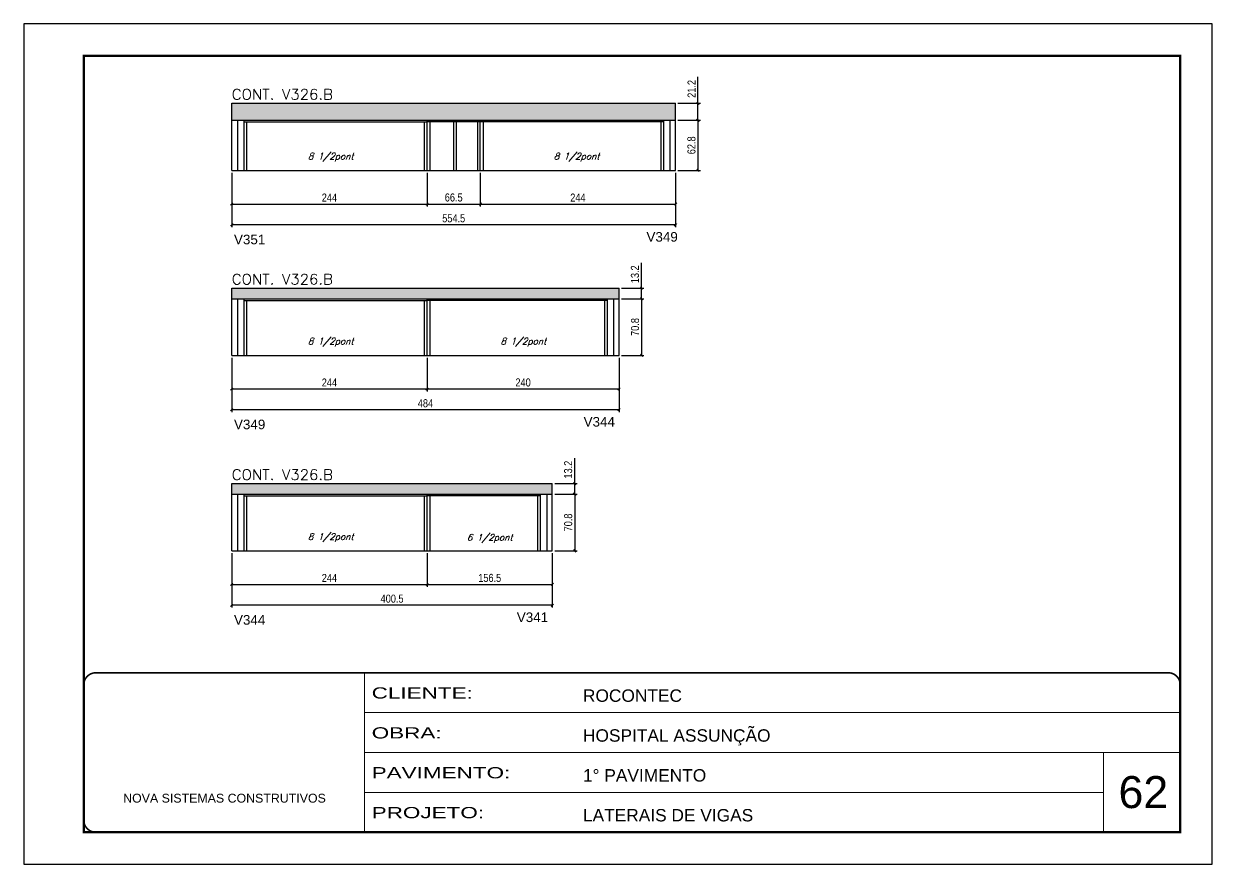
# Model space of a CAD drawing. Extents: x 137137 to 143418, y 10464 to 34486.
# Drawn here: x 138722 to 140207, y 16207 to 17257 of the extents above; entities that cross this region are included whole.
import ezdxf

# ---------------------------------------------------------------- set-up
doc = ezdxf.new("R2010")
doc.units = 0
doc.linetypes.add('CONTINUO', pattern=[0])
doc.linetypes.add('DASHED', pattern=[0.75, 0.5, -0.25])
for name, color, linetype in [('5', 5, 'Continuous'), ('COTA', 241, 'Continuous'), ('Painéis', 200, 'Continuous'), ('SARR_2.2x7', 40, 'Continuous'), ('SARR_3.5x7', 81, 'Continuous'), ('texto', 7, 'Continuous')]:
    doc.layers.add(name, color=color, linetype=linetype)
for name, color, linetype, lineweight in [('CARIMBO', 255, 'Continuous', 9), ('Folhas', 255, 'Continuous', 9), ('SARRAFO DE PRESSAO', 251, 'DASHED', 9), ('Texto Seção', 7, 'Continuous', 15)]:
    doc.layers.add(name, color=color, linetype=linetype, lineweight=lineweight)
doc.layers.add('Laje_Perimetro', color=7, linetype='Continuous', plot=False)
doc.styles.add('ARIAL', font='arial.ttf')
doc.styles.add('COTA TECNICA', font='techl___.ttf', dxfattribs={"height": 10})
doc.styles.add('REGUA-120', font='ROMANS.shx', dxfattribs={"height": 15})
doc.styles.add('Romans', font='romans.shx')
doc.styles.get("Standard").update_dxf_attribs({"font": 'arial.ttf'})
doc.styles.add('Tecnologia', font='')
doc.styles.get('Tecnologia').set_extended_font_data('Forgotten Futurist')
doc.dimstyles.new('PAINEL', dxfattribs={"dimtxt": 10, "dimasz": 3, "dimexe": 3, "dimexo": 3, "dimgap": 3, "dimtad": 1, "dimdec": 1, "dimzin": 12, "dimdsep": 46, "dimtxsty": 'COTA TECNICA', "dimblk1": 'OBLIQUE', "dimblk2": 'OBLIQUE', "dimsah": 1, "dimcen": 0.9, "dimclrd": 4, "dimclre": 4, "dimclrt": 240, "dimadec": 1, "dimazin": 3, "dimtfac": 1, "dimtdec": 1, "dimtmove": 0, "dimatfit": 3, "dimfxl": 1, "dimtolj": 1, "dimtzin": 12, "dimarcsym": 0})

# ---------------------------------------------------------------- blocks, each defined once
blk = doc.blocks.new('9999999999')
at = {"color": 30, "linetype": 'CONTINUO'}
for p, q in [((98564.6, 34230.2), (98564.6, 34429.4)), ((98564.6, 34379.6), (99584, 34379.6)), ((98564.6, 34329.8), (99488, 34329.8)), ((99584, 34329.8), (99488, 34329.8)), ((99488, 34329.8), (99488, 34230.2)), ((98564.6, 34280), (99488, 34280))]:
    blk.add_line(p, q, dxfattribs=at)
at = {"color": 30, "linetype": 'CONTINUO', "const_width": 2}
blk.add_lwpolyline([(99584, 34230.2), (99584, 34414.4, 0.414214), (99569, 34429.4), (98229, 34429.4, 0.414214), (98214, 34414.4), (98214, 34245.2, 0.414214), (98229, 34230.2), (99584, 34230.2)], format="xyb", dxfattribs=at)
at = {"layer": 'Folhas'}
blk.add_lwpolyline([(98139, 34190.2), (99624, 34190.2), (99624, 35240.2), (98139, 35240.2)], close=True, dxfattribs=at)
at = {"layer": 'Folhas', "color": 30, "const_width": 3}
blk.add_lwpolyline([(98214, 34230.2), (99584, 34230.2), (99584, 35200.2), (98214, 35200.2)], close=True, dxfattribs=at)
at = {"color": 7, "linetype": 'Continuous', "ltscale": 5, "style": 'ARIAL'}
for s, height, p in [('ROCONTEC', 15.48, (98837.7, 34393.1)), ('HOSPITAL ASSUNÇÃO', 15.483, (98837.7, 34343.3)), ('1° PAVIMENTO', 15.483, (98837.7, 34293.5)), ('NOVA SISTEMAS CONSTRUTIVOS', 11.059, (98263.2, 34267.2)), ('LATERAIS DE VIGAS', 15.483, (98837.7, 34243.7))]:
    blk.add_text(s, height=height, dxfattribs=at).set_placement(p)
at = {"layer": 'Folhas', "color": 7, "style": 'Tecnologia', "width": 1.5}
for s, p in [('CLIENTE:', (98573.7, 34397.2)), ('OBRA:', (98573.7, 34347.3)), ('PAVIMENTO:', (98573.7, 34297.5)), ('PROJETO:', (98573.7, 34247.7))]:
    blk.add_text(s, height=14, dxfattribs=at).set_placement(p)
blk = doc.blocks.new('_Oblique')
at = {"color": 0, "linetype": 'ByBlock', "lineweight": -2}
blk.add_line((-0.5, -0.5), (0.5, 0.5), dxfattribs=at)
blk = doc.blocks.new('*D2294')
at = {"layer": 'COTA', "color": 4, "lineweight": -2, "ltscale": 25, "transparency": 16777216}
for p, q in [((138982.2, 17070.9), (138982.2, 17003)), ((139536.7, 17070.9), (139536.7, 17003)), ((139536.7, 17006), (138982.2, 17006))]:
    blk.add_line(p, q, dxfattribs=at)
at = {"layer": 'Defpoints', "color": 0, "ltscale": 25, "transparency": 16777216}
for p in [(138982.2, 17073.9), (139536.7, 17073.9), (138982.2, 17006)]:
    blk.add_point(p, dxfattribs=at)
at = {"layer": 'COTA', "color": 4, "lineweight": -2, "ltscale": 25, "transparency": 16777216, "xscale": 3, "yscale": 3, "zscale": 3, "rotation": 180}
blk.add_blockref('_Oblique', (138982.2, 17006), dxfattribs=at)
at = {"layer": 'COTA', "color": 4, "lineweight": -2, "ltscale": 25, "transparency": 16777216, "xscale": 3, "yscale": 3, "zscale": 3}
blk.add_blockref('_Oblique', (139536.7, 17006), dxfattribs=at)
at = {"layer": 'COTA', "color": 240, "ltscale": 25, "transparency": 16777216, "insert": (139259.5, 17014.1), "char_height": 10, "attachment_point": 5, "style": 'COTA TECNICA'}
blk.add_mtext('\\A1;554.5', dxfattribs=at)
blk = doc.blocks.new('*D2295')
at = {"layer": 'COTA', "color": 4, "lineweight": -2, "ltscale": 25, "transparency": 16777216}
for p, q in [((138982.2, 17070.9), (138982.2, 17028.9)), ((139226.2, 17070.9), (139226.2, 17028.9)), ((138982.2, 17031.9), (139226.2, 17031.9))]:
    blk.add_line(p, q, dxfattribs=at)
at = {"layer": 'Defpoints', "color": 0, "ltscale": 25, "transparency": 16777216}
for p in [(138982.2, 17073.9), (139226.2, 17073.9), (139226.2, 17031.9)]:
    blk.add_point(p, dxfattribs=at)
at = {"layer": 'COTA', "color": 4, "lineweight": -2, "ltscale": 25, "transparency": 16777216, "xscale": 3, "yscale": 3, "zscale": 3, "rotation": 180}
blk.add_blockref('_Oblique', (138982.2, 17031.9), dxfattribs=at)
at = {"layer": 'COTA', "color": 4, "lineweight": -2, "ltscale": 25, "transparency": 16777216, "xscale": 3, "yscale": 3, "zscale": 3}
blk.add_blockref('_Oblique', (139226.2, 17031.9), dxfattribs=at)
at = {"layer": 'COTA', "color": 240, "ltscale": 25, "transparency": 16777216, "insert": (139104.2, 17040), "char_height": 10, "attachment_point": 5, "style": 'COTA TECNICA'}
blk.add_mtext('\\A1;244', dxfattribs=at)
blk = doc.blocks.new('*D2296')
at = {"layer": 'COTA', "color": 4, "lineweight": -2, "ltscale": 25, "transparency": 16777216}
for p, q in [((139226.2, 17070.9), (139226.2, 17028.9)), ((139292.7, 17070.9), (139292.7, 17028.9)), ((139226.2, 17031.9), (139292.7, 17031.9))]:
    blk.add_line(p, q, dxfattribs=at)
at = {"layer": 'Defpoints', "color": 0, "ltscale": 25, "transparency": 16777216}
for p in [(139226.2, 17073.9), (139292.7, 17073.9), (139292.7, 17031.9)]:
    blk.add_point(p, dxfattribs=at)
at = {"layer": 'COTA', "color": 4, "lineweight": -2, "ltscale": 25, "transparency": 16777216, "xscale": 3, "yscale": 3, "zscale": 3, "rotation": 180}
blk.add_blockref('_Oblique', (139226.2, 17031.9), dxfattribs=at)
at = {"layer": 'COTA', "color": 4, "lineweight": -2, "ltscale": 25, "transparency": 16777216, "xscale": 3, "yscale": 3, "zscale": 3}
blk.add_blockref('_Oblique', (139292.7, 17031.9), dxfattribs=at)
at = {"layer": 'COTA', "color": 240, "ltscale": 25, "transparency": 16777216, "insert": (139259.5, 17040.1), "char_height": 10, "attachment_point": 5, "style": 'COTA TECNICA'}
blk.add_mtext('\\A1;66.5', dxfattribs=at)
blk = doc.blocks.new('*D2297')
at = {"layer": 'COTA', "color": 4, "lineweight": -2, "ltscale": 25, "transparency": 16777216}
for p, q in [((139292.7, 17070.9), (139292.7, 17028.9)), ((139536.7, 17070.9), (139536.7, 17028.9)), ((139292.7, 17031.9), (139536.7, 17031.9))]:
    blk.add_line(p, q, dxfattribs=at)
at = {"layer": 'Defpoints', "color": 0, "ltscale": 25, "transparency": 16777216}
for p in [(139292.7, 17073.9), (139536.7, 17073.9), (139536.7, 17031.9)]:
    blk.add_point(p, dxfattribs=at)
at = {"layer": 'COTA', "color": 4, "lineweight": -2, "ltscale": 25, "transparency": 16777216, "xscale": 3, "yscale": 3, "zscale": 3, "rotation": 180}
blk.add_blockref('_Oblique', (139292.7, 17031.9), dxfattribs=at)
at = {"layer": 'COTA', "color": 4, "lineweight": -2, "ltscale": 25, "transparency": 16777216, "xscale": 3, "yscale": 3, "zscale": 3}
blk.add_blockref('_Oblique', (139536.7, 17031.9), dxfattribs=at)
at = {"layer": 'COTA', "color": 240, "ltscale": 25, "transparency": 16777216, "insert": (139414.7, 17040), "char_height": 10, "attachment_point": 5, "style": 'COTA TECNICA'}
blk.add_mtext('\\A1;244', dxfattribs=at)
blk = doc.blocks.new('*D2298')
at = {"layer": 'COTA', "color": 4, "lineweight": -2, "ltscale": 25, "transparency": 16777216}
for p, q in [((139539.7, 17136.7), (139567.7, 17136.7)), ((139564.7, 17136.7), (139564.7, 17073.9)), ((139539.7, 17073.9), (139567.7, 17073.9))]:
    blk.add_line(p, q, dxfattribs=at)
at = {"layer": 'Defpoints', "color": 0, "ltscale": 25, "transparency": 16777216}
for p in [(139536.7, 17136.7), (139536.7, 17073.9), (139564.7, 17073.9)]:
    blk.add_point(p, dxfattribs=at)
at = {"layer": 'COTA', "color": 4, "lineweight": -2, "ltscale": 25, "transparency": 16777216, "xscale": 3, "yscale": 3, "zscale": 3}
for p, rotation in [((139564.7, 17136.7), 90), ((139564.7, 17073.9), 270)]:
    blk.add_blockref('_Oblique', p, dxfattribs=dict(at, rotation=rotation))
at = {"layer": 'COTA', "color": 240, "ltscale": 25, "transparency": 16777216, "insert": (139556.6, 17105.3), "char_height": 10, "attachment_point": 5, "rotation": 90, "style": 'COTA TECNICA'}
blk.add_mtext('\\A1;62.8', dxfattribs=at)
blk = doc.blocks.new('*D2299')
at = {"layer": 'COTA', "color": 4, "lineweight": -2, "ltscale": 25, "transparency": 16777216}
for p, q in [((139564.7, 17157.9), (139564.7, 17190.7)), ((139539.7, 17157.9), (139567.7, 17157.9)), ((139564.7, 17136.7), (139564.7, 17157.9)), ((139539.7, 17136.7), (139567.7, 17136.7))]:
    blk.add_line(p, q, dxfattribs=at)
at = {"layer": 'Defpoints', "color": 0, "ltscale": 25, "transparency": 16777216}
for p in [(139536.7, 17157.9), (139564.7, 17157.9), (139536.7, 17136.7)]:
    blk.add_point(p, dxfattribs=at)
at = {"layer": 'COTA', "color": 4, "lineweight": -2, "ltscale": 25, "transparency": 16777216, "xscale": 3, "yscale": 3, "zscale": 3}
for p, rotation in [((139564.7, 17157.9), 90), ((139564.7, 17136.7), 270)]:
    blk.add_blockref('_Oblique', p, dxfattribs=dict(at, rotation=rotation))
at = {"layer": 'COTA', "color": 240, "ltscale": 25, "transparency": 16777216, "insert": (139556.7, 17175.8), "char_height": 10, "attachment_point": 5, "rotation": 90, "style": 'COTA TECNICA'}
blk.add_mtext('\\A1;21.2', dxfattribs=at)
blk = doc.blocks.new('*D2300')
at = {"layer": 'COTA', "color": 4, "lineweight": -2, "ltscale": 25, "transparency": 16777216}
for p, q in [((138982.2, 16839.9), (138982.2, 16771.9)), ((139466.2, 16839.9), (139466.2, 16771.9)), ((139466.2, 16774.9), (138982.2, 16774.9))]:
    blk.add_line(p, q, dxfattribs=at)
at = {"layer": 'Defpoints', "color": 0, "ltscale": 25, "transparency": 16777216}
for p in [(138982.2, 16842.9), (139466.2, 16842.9), (138982.2, 16774.9)]:
    blk.add_point(p, dxfattribs=at)
at = {"layer": 'COTA', "color": 4, "lineweight": -2, "ltscale": 25, "transparency": 16777216, "xscale": 3, "yscale": 3, "zscale": 3, "rotation": 180}
blk.add_blockref('_Oblique', (138982.2, 16774.9), dxfattribs=at)
at = {"layer": 'COTA', "color": 4, "lineweight": -2, "ltscale": 25, "transparency": 16777216, "xscale": 3, "yscale": 3, "zscale": 3}
blk.add_blockref('_Oblique', (139466.2, 16774.9), dxfattribs=at)
at = {"layer": 'COTA', "color": 240, "ltscale": 25, "transparency": 16777216, "insert": (139224.2, 16783), "char_height": 10, "attachment_point": 5, "style": 'COTA TECNICA'}
blk.add_mtext('\\A1;484', dxfattribs=at)
blk = doc.blocks.new('*D2301')
at = {"layer": 'COTA', "color": 4, "lineweight": -2, "ltscale": 25, "transparency": 16777216}
for p, q in [((138982.2, 16839.9), (138982.2, 16797.9)), ((139226.2, 16839.9), (139226.2, 16797.9)), ((138982.2, 16800.9), (139226.2, 16800.9))]:
    blk.add_line(p, q, dxfattribs=at)
at = {"layer": 'Defpoints', "color": 0, "ltscale": 25, "transparency": 16777216}
for p in [(138982.2, 16842.9), (139226.2, 16842.9), (139226.2, 16800.9)]:
    blk.add_point(p, dxfattribs=at)
at = {"layer": 'COTA', "color": 4, "lineweight": -2, "ltscale": 25, "transparency": 16777216, "xscale": 3, "yscale": 3, "zscale": 3, "rotation": 180}
blk.add_blockref('_Oblique', (138982.2, 16800.9), dxfattribs=at)
at = {"layer": 'COTA', "color": 4, "lineweight": -2, "ltscale": 25, "transparency": 16777216, "xscale": 3, "yscale": 3, "zscale": 3}
blk.add_blockref('_Oblique', (139226.2, 16800.9), dxfattribs=at)
at = {"layer": 'COTA', "color": 240, "ltscale": 25, "transparency": 16777216, "insert": (139104.2, 16809), "char_height": 10, "attachment_point": 5, "style": 'COTA TECNICA'}
blk.add_mtext('\\A1;244', dxfattribs=at)
blk = doc.blocks.new('*D2270')
at = {"layer": 'COTA', "color": 4, "lineweight": -2, "ltscale": 25, "transparency": 16777216}
for p, q in [((139226.2, 16839.9), (139226.2, 16797.9)), ((139466.2, 16839.9), (139466.2, 16797.9)), ((139226.2, 16800.9), (139466.2, 16800.9))]:
    blk.add_line(p, q, dxfattribs=at)
at = {"layer": 'Defpoints', "color": 0, "ltscale": 25, "transparency": 16777216}
for p in [(139226.2, 16842.9), (139466.2, 16842.9), (139466.2, 16800.9)]:
    blk.add_point(p, dxfattribs=at)
at = {"layer": 'COTA', "color": 4, "lineweight": -2, "ltscale": 25, "transparency": 16777216, "xscale": 3, "yscale": 3, "zscale": 3, "rotation": 180}
blk.add_blockref('_Oblique', (139226.2, 16800.9), dxfattribs=at)
at = {"layer": 'COTA', "color": 4, "lineweight": -2, "ltscale": 25, "transparency": 16777216, "xscale": 3, "yscale": 3, "zscale": 3}
blk.add_blockref('_Oblique', (139466.2, 16800.9), dxfattribs=at)
at = {"layer": 'COTA', "color": 240, "ltscale": 25, "transparency": 16777216, "insert": (139346.2, 16809), "char_height": 10, "attachment_point": 5, "style": 'COTA TECNICA'}
blk.add_mtext('\\A1;240', dxfattribs=at)
blk = doc.blocks.new('*D2302')
at = {"layer": 'COTA', "color": 4, "lineweight": -2, "ltscale": 25, "transparency": 16777216}
for p, q in [((139469.2, 16913.7), (139497.2, 16913.7)), ((139494.2, 16913.7), (139494.2, 16842.9)), ((139469.2, 16842.9), (139497.2, 16842.9))]:
    blk.add_line(p, q, dxfattribs=at)
at = {"layer": 'Defpoints', "color": 0, "ltscale": 25, "transparency": 16777216}
for p in [(139466.2, 16913.7), (139466.2, 16842.9), (139494.2, 16842.9)]:
    blk.add_point(p, dxfattribs=at)
at = {"layer": 'COTA', "color": 4, "lineweight": -2, "ltscale": 25, "transparency": 16777216, "xscale": 3, "yscale": 3, "zscale": 3}
for p, rotation in [((139494.2, 16913.7), 90), ((139494.2, 16842.9), 270)]:
    blk.add_blockref('_Oblique', p, dxfattribs=dict(at, rotation=rotation))
at = {"layer": 'COTA', "color": 240, "ltscale": 25, "transparency": 16777216, "insert": (139486.1, 16878.3), "char_height": 10, "attachment_point": 5, "rotation": 90, "style": 'COTA TECNICA'}
blk.add_mtext('\\A1;70.8', dxfattribs=at)
blk = doc.blocks.new('*D2303')
at = {"layer": 'COTA', "color": 4, "lineweight": -2, "ltscale": 25, "transparency": 16777216}
for p, q in [((139494.2, 16926.9), (139494.2, 16958.6)), ((139469.2, 16926.9), (139497.2, 16926.9)), ((139494.2, 16913.7), (139494.2, 16926.9)), ((139469.2, 16913.7), (139497.2, 16913.7))]:
    blk.add_line(p, q, dxfattribs=at)
at = {"layer": 'Defpoints', "color": 0, "ltscale": 25, "transparency": 16777216}
for p in [(139466.2, 16926.9), (139494.2, 16926.9), (139466.2, 16913.7)]:
    blk.add_point(p, dxfattribs=at)
at = {"layer": 'COTA', "color": 4, "lineweight": -2, "ltscale": 25, "transparency": 16777216, "xscale": 3, "yscale": 3, "zscale": 3}
for p, rotation in [((139494.2, 16926.9), 90), ((139494.2, 16913.7), 270)]:
    blk.add_blockref('_Oblique', p, dxfattribs=dict(at, rotation=rotation))
at = {"layer": 'COTA', "color": 240, "ltscale": 25, "transparency": 16777216, "insert": (139486, 16944.2), "char_height": 10, "attachment_point": 5, "rotation": 90, "style": 'COTA TECNICA'}
blk.add_mtext('\\A1;13.2', dxfattribs=at)
blk = doc.blocks.new('*D2304')
at = {"layer": 'COTA', "color": 4, "lineweight": -2, "ltscale": 25, "transparency": 16777216}
for p, q in [((138982.2, 16595.7), (138982.2, 16527.7)), ((139382.7, 16595.7), (139382.7, 16527.7)), ((139382.7, 16530.7), (138982.2, 16530.7))]:
    blk.add_line(p, q, dxfattribs=at)
at = {"layer": 'Defpoints', "color": 0, "ltscale": 25, "transparency": 16777216}
for p in [(138982.2, 16598.7), (139382.7, 16598.7), (138982.2, 16530.7)]:
    blk.add_point(p, dxfattribs=at)
at = {"layer": 'COTA', "color": 4, "lineweight": -2, "ltscale": 25, "transparency": 16777216, "xscale": 3, "yscale": 3, "zscale": 3, "rotation": 180}
blk.add_blockref('_Oblique', (138982.2, 16530.7), dxfattribs=at)
at = {"layer": 'COTA', "color": 4, "lineweight": -2, "ltscale": 25, "transparency": 16777216, "xscale": 3, "yscale": 3, "zscale": 3}
blk.add_blockref('_Oblique', (139382.7, 16530.7), dxfattribs=at)
at = {"layer": 'COTA', "color": 240, "ltscale": 25, "transparency": 16777216, "insert": (139182.5, 16538.9), "char_height": 10, "attachment_point": 5, "style": 'COTA TECNICA'}
blk.add_mtext('\\A1;400.5', dxfattribs=at)
blk = doc.blocks.new('*D2305')
at = {"layer": 'COTA', "color": 4, "lineweight": -2, "ltscale": 25, "transparency": 16777216}
for p, q in [((138982.2, 16595.7), (138982.2, 16553.7)), ((139226.2, 16595.7), (139226.2, 16553.7)), ((138982.2, 16556.7), (139226.2, 16556.7))]:
    blk.add_line(p, q, dxfattribs=at)
at = {"layer": 'Defpoints', "color": 0, "ltscale": 25, "transparency": 16777216}
for p in [(138982.2, 16598.7), (139226.2, 16598.7), (139226.2, 16556.7)]:
    blk.add_point(p, dxfattribs=at)
at = {"layer": 'COTA', "color": 4, "lineweight": -2, "ltscale": 25, "transparency": 16777216, "xscale": 3, "yscale": 3, "zscale": 3, "rotation": 180}
blk.add_blockref('_Oblique', (138982.2, 16556.7), dxfattribs=at)
at = {"layer": 'COTA', "color": 4, "lineweight": -2, "ltscale": 25, "transparency": 16777216, "xscale": 3, "yscale": 3, "zscale": 3}
blk.add_blockref('_Oblique', (139226.2, 16556.7), dxfattribs=at)
at = {"layer": 'COTA', "color": 240, "ltscale": 25, "transparency": 16777216, "insert": (139104.2, 16564.8), "char_height": 10, "attachment_point": 5, "style": 'COTA TECNICA'}
blk.add_mtext('\\A1;244', dxfattribs=at)
blk = doc.blocks.new('*D2271')
at = {"layer": 'COTA', "color": 4, "lineweight": -2, "ltscale": 25, "transparency": 16777216}
for p, q in [((139226.2, 16595.7), (139226.2, 16553.7)), ((139382.7, 16595.7), (139382.7, 16553.7)), ((139226.2, 16556.7), (139382.7, 16556.7))]:
    blk.add_line(p, q, dxfattribs=at)
at = {"layer": 'Defpoints', "color": 0, "ltscale": 25, "transparency": 16777216}
for p in [(139226.2, 16598.7), (139382.7, 16598.7), (139382.7, 16556.7)]:
    blk.add_point(p, dxfattribs=at)
at = {"layer": 'COTA', "color": 4, "lineweight": -2, "ltscale": 25, "transparency": 16777216, "xscale": 3, "yscale": 3, "zscale": 3, "rotation": 180}
blk.add_blockref('_Oblique', (139226.2, 16556.7), dxfattribs=at)
at = {"layer": 'COTA', "color": 4, "lineweight": -2, "ltscale": 25, "transparency": 16777216, "xscale": 3, "yscale": 3, "zscale": 3}
blk.add_blockref('_Oblique', (139382.7, 16556.7), dxfattribs=at)
at = {"layer": 'COTA', "color": 240, "ltscale": 25, "transparency": 16777216, "insert": (139304.5, 16564.8), "char_height": 10, "attachment_point": 5, "style": 'COTA TECNICA'}
blk.add_mtext('\\A1;156.5', dxfattribs=at)
blk = doc.blocks.new('*D2306')
at = {"layer": 'COTA', "color": 4, "lineweight": -2, "ltscale": 25, "transparency": 16777216}
for p, q in [((139385.7, 16669.5), (139413.7, 16669.5)), ((139410.7, 16669.5), (139410.7, 16598.7)), ((139385.7, 16598.7), (139413.7, 16598.7))]:
    blk.add_line(p, q, dxfattribs=at)
at = {"layer": 'Defpoints', "color": 0, "ltscale": 25, "transparency": 16777216}
for p in [(139382.7, 16669.5), (139382.7, 16598.7), (139410.7, 16598.7)]:
    blk.add_point(p, dxfattribs=at)
at = {"layer": 'COTA', "color": 4, "lineweight": -2, "ltscale": 25, "transparency": 16777216, "xscale": 3, "yscale": 3, "zscale": 3}
for p, rotation in [((139410.7, 16669.5), 90), ((139410.7, 16598.7), 270)]:
    blk.add_blockref('_Oblique', p, dxfattribs=dict(at, rotation=rotation))
at = {"layer": 'COTA', "color": 240, "ltscale": 25, "transparency": 16777216, "insert": (139402.6, 16634.1), "char_height": 10, "attachment_point": 5, "rotation": 90, "style": 'COTA TECNICA'}
blk.add_mtext('\\A1;70.8', dxfattribs=at)
blk = doc.blocks.new('*D2307')
at = {"layer": 'COTA', "color": 4, "lineweight": -2, "ltscale": 25, "transparency": 16777216}
for p, q in [((139410.7, 16682.7), (139410.7, 16714.4)), ((139385.7, 16682.7), (139413.7, 16682.7)), ((139410.7, 16669.5), (139410.7, 16682.7)), ((139385.7, 16669.5), (139413.7, 16669.5))]:
    blk.add_line(p, q, dxfattribs=at)
at = {"layer": 'Defpoints', "color": 0, "ltscale": 25, "transparency": 16777216}
for p in [(139382.7, 16682.7), (139410.7, 16682.7), (139382.7, 16669.5)]:
    blk.add_point(p, dxfattribs=at)
at = {"layer": 'COTA', "color": 4, "lineweight": -2, "ltscale": 25, "transparency": 16777216, "xscale": 3, "yscale": 3, "zscale": 3}
for p, rotation in [((139410.7, 16682.7), 90), ((139410.7, 16669.5), 270)]:
    blk.add_blockref('_Oblique', p, dxfattribs=dict(at, rotation=rotation))
at = {"layer": 'COTA', "color": 240, "ltscale": 25, "transparency": 16777216, "insert": (139402.5, 16700.1), "char_height": 10, "attachment_point": 5, "rotation": 90, "style": 'COTA TECNICA'}
blk.add_mtext('\\A1;13.2', dxfattribs=at)

msp = doc.modelspace()

# ---------------------------------------------------------------- hatches: boundary and pattern name
at = {"layer": 'COTA', "linetype": 'ByBlock'}
h = msp.add_hatch(dxfattribs=at)
h.set_pattern_fill('AR-CONC', color=256, scale=0.03)
h.set_pattern_definition([(50, (-271.2727, -16042.701), (5.46554007, -0.47817257), [0.5715, -6.2865]), (355, (-271.273, -16042.701), (-1.05730264, 5.73170536), [0.4572, -5.02921753]), (100.4514447, (-270.8173, -16042.741), (4.40823741, 5.25353256), [0.48570026, -5.34270734]), (46.1842, (-271.273, -16041.177), (8.13237123, -1.26126984), [0.85725, -9.42975]), (96.6355576, (-270.595, -16041.282), (7.122124, 7.42278374), [0.7285507, -8.01406824]), (351.184151, (-271.273, -16041.177), (7.122124, 7.42278374), [0.685799, -7.54379196]), (21, (-270.5107, -16041.558), (4.54843174, -3.06795595), [0.5715, -6.2865]), (326, (-270.511, -16041.558), (1.85406085, 5.52563898), [0.4572, -5.0292]), (71.451445, (-270.1317, -16041.8137), (6.40249258, 2.45768307), [0.48570026, -5.34269813]), (37.5, (-271.2727, -16042.701), (0.092658098, 2.536651166), [0, -4.96824, 0, -5.1054, 0, -5.04825]), (7.5, (-271.2727, -16042.701), (2.004589875, 3.005417245), [0, -2.91084, 0, -4.85394, 0, -1.92405]), (327.5, (-272.972, -16042.701), (4.067717855, -0.17186232), [0, -1.905, 0, -5.9436, 0, -7.8867]), (317.5, (-273.734, -16042.701), (4.44387544, 0.76279473), [0, -2.4765, 0, -3.94716, 0, -5.6007])])
h.paths.add_polyline_path([(139536.72, 17136.72), (139536.72, 17157.92), (138982.22, 17157.92), (138982.22, 17136.72)])
h = msp.add_hatch(dxfattribs=at)
h.set_pattern_fill('AR-CONC', color=256, scale=0.03)
h.set_pattern_definition([(50, (-271.2727, -16273.744), (5.46554007, -0.47817257), [0.5715, -6.2865]), (355, (-271.273, -16273.744), (-1.05730264, 5.73170536), [0.4572, -5.02921753]), (100.4514447, (-270.8173, -16273.784), (4.40823741, 5.25353256), [0.48570026, -5.34270734]), (46.1842, (-271.273, -16272.22), (8.13237123, -1.26126984), [0.85725, -9.42975]), (96.6355576, (-270.595, -16272.325), (7.122124, 7.42278374), [0.7285507, -8.01406824]), (351.184151, (-271.273, -16272.22), (7.122124, 7.42278374), [0.685799, -7.54379196]), (21, (-270.5107, -16272.601), (4.54843174, -3.06795595), [0.5715, -6.2865]), (326, (-270.511, -16272.601), (1.85406085, 5.52563898), [0.4572, -5.0292]), (71.451445, (-270.1317, -16272.8567), (6.40249258, 2.45768307), [0.48570026, -5.34269813]), (37.5, (-271.2727, -16273.744), (0.092658098, 2.536651166), [0, -4.96824, 0, -5.1054, 0, -5.04825]), (7.5, (-271.2727, -16273.744), (2.004589875, 3.005417245), [0, -2.91084, 0, -4.85394, 0, -1.92405]), (327.5, (-272.972, -16273.744), (4.067717855, -0.17186232), [0, -1.905, 0, -5.9436, 0, -7.8867]), (317.5, (-273.734, -16273.744), (4.44387544, 0.76279473), [0, -2.4765, 0, -3.94716, 0, -5.6007])])
h.paths.add_polyline_path([(139466.22, 16926.88), (138982.22, 16926.88), (138982.22, 16913.68), (139466.22, 16913.68)])
h = msp.add_hatch(dxfattribs=at)
h.set_pattern_fill('AR-CONC', color=256, scale=0.03)
h.set_pattern_definition([(50, (-271.2727, -16517.9164), (5.46554007, -0.47817257), [0.5715, -6.2865]), (355, (-271.273, -16517.9164), (-1.05730264, 5.73170536), [0.4572, -5.02921753]), (100.4514447, (-270.8173, -16517.9563), (4.40823741, 5.25353256), [0.48570026, -5.34270734]), (46.1842, (-271.273, -16516.3924), (8.13237123, -1.26126984), [0.85725, -9.42975]), (96.6355576, (-270.595, -16516.4975), (7.122124, 7.42278374), [0.7285507, -8.01406824]), (351.184151, (-271.273, -16516.3924), (7.122124, 7.42278374), [0.685799, -7.54379196]), (21, (-270.5107, -16516.7734), (4.54843174, -3.06795595), [0.5715, -6.2865]), (326, (-270.511, -16516.7734), (1.85406085, 5.52563898), [0.4572, -5.0292]), (71.451445, (-270.1317, -16517.029), (6.40249258, 2.45768307), [0.48570026, -5.34269813]), (37.5, (-271.2727, -16517.9164), (0.092658098, 2.536651166), [0, -4.96824, 0, -5.1054, 0, -5.04825]), (7.5, (-271.2727, -16517.9164), (2.004589875, 3.005417245), [0, -2.91084, 0, -4.85394, 0, -1.92405]), (327.5, (-272.972, -16517.9164), (4.067717855, -0.17186232), [0, -1.905, 0, -5.9436, 0, -7.8867]), (317.5, (-273.734, -16517.9164), (4.44387544, 0.76279473), [0, -2.4765, 0, -3.94716, 0, -5.6007])])
h.paths.add_polyline_path([(139382.72, 16682.71), (138982.22, 16682.71), (138982.22, 16669.51), (139382.72, 16669.51)])

# ---------------------------------------------------------------- linework, layer by layer
for p, q in [((138982.22, 17157.92), (139536.72, 17157.92)), ((138982.22, 17136.72), (138982.22, 17157.92)), ((139536.72, 17136.72), (139536.72, 17157.92)), ((138982.22, 16926.88), (139466.22, 16926.88)), ((138982.22, 16913.68), (138982.22, 16926.88)), ((139466.22, 16913.68), (139466.22, 16926.88)), ((138982.22, 16682.71), (139382.72, 16682.71)), ((138982.22, 16669.51), (138982.22, 16682.71)), ((139382.72, 16669.51), (139382.72, 16682.71))]:
    msp.add_line(p, q, dxfattribs=at)
at = {"layer": 'Laje_Perimetro'}
msp.add_lwpolyline([(140207.29, 17257.15), (138722.29, 17257.15), (138722.29, 16207.15), (140207.29, 16207.15)], close=True, dxfattribs=at)
at = {"layer": 'Painéis'}
for p, q in [((138982.22, 17136.72), (139536.72, 17136.72)), ((138982.22, 17073.92), (139536.72, 17073.92)), ((138982.22, 16913.68), (139466.22, 16913.68)), ((138982.22, 16842.88), (139466.22, 16842.88)), ((138982.22, 16669.51), (139382.72, 16669.51)), ((138982.22, 16598.71), (139382.72, 16598.71))]:
    msp.add_line(p, q, dxfattribs=at)
at = {"layer": 'Painéis', "ltscale": 25}
for p, q in [((138982.22, 17073.92), (138982.22, 17136.72)), ((139226.22, 17073.92), (139226.22, 17136.72)), ((139292.72, 17073.92), (139292.72, 17136.72)), ((139536.72, 17073.92), (139536.72, 17136.72)), ((138982.22, 16842.88), (138982.22, 16913.68)), ((139226.22, 16842.88), (139226.22, 16913.68)), ((139466.22, 16842.88), (139466.22, 16913.68)), ((138982.22, 16598.71), (138982.22, 16669.51)), ((139226.22, 16598.71), (139226.22, 16669.51)), ((139382.72, 16598.71), (139382.72, 16669.51))]:
    msp.add_line(p, q, dxfattribs=at)
at = {"layer": 'SARR_2.2x7', "linetype": 'Continuous'}
for p, q in [((138989.22, 17136.72), (138989.22, 17073.92)), ((138997.22, 17134.52), (139226.22, 17134.52)), ((139292.72, 17134.52), (139226.22, 17134.52)), ((139521.72, 17134.52), (139292.72, 17134.52)), ((139529.72, 17136.72), (139529.72, 17073.92)), ((138989.22, 16913.68), (138989.22, 16842.88)), ((138997.22, 16911.48), (139226.22, 16911.48)), ((139451.22, 16911.48), (139226.22, 16911.48)), ((139226.22, 16911.48), (139226.22, 16911.48)), ((139459.22, 16913.68), (139459.22, 16842.88)), ((138989.22, 16669.51), (138989.22, 16598.71)), ((138997.22, 16667.31), (139226.22, 16667.31)), ((139367.72, 16667.31), (139226.22, 16667.31)), ((139226.22, 16667.31), (139226.22, 16667.31)), ((139375.72, 16669.51), (139375.72, 16598.71))]:
    msp.add_line(p, q, dxfattribs=at)
at = {"layer": 'SARR_3.5x7'}
for p, q in [((138997.22, 17136.72), (138997.22, 17073.92)), ((139000.72, 17134.52), (139000.72, 17073.92)), ((139222.72, 17134.52), (139222.72, 17073.92)), ((139229.72, 17134.52), (139229.72, 17073.92)), ((139259.06, 17134.52), (139259.06, 17073.92)), ((139262.56, 17134.52), (139262.56, 17073.92)), ((139289.22, 17134.52), (139289.22, 17073.92)), ((139296.22, 17134.52), (139296.22, 17073.92)), ((139518.22, 17134.52), (139518.22, 17073.92)), ((139521.72, 17136.72), (139521.72, 17073.92)), ((138997.22, 16913.68), (138997.22, 16842.88)), ((139000.72, 16911.48), (139000.72, 16842.88)), ((139222.72, 16911.48), (139222.72, 16842.88)), ((139229.72, 16911.48), (139229.72, 16842.88)), ((139447.72, 16911.48), (139447.72, 16842.88)), ((139451.22, 16913.68), (139451.22, 16842.88)), ((138997.22, 16669.51), (138997.22, 16598.71)), ((139000.72, 16667.31), (139000.72, 16598.71)), ((139222.72, 16667.31), (139222.72, 16598.71)), ((139229.72, 16667.31), (139229.72, 16598.71)), ((139364.22, 16667.31), (139364.22, 16598.71)), ((139367.72, 16669.51), (139367.72, 16598.71))]:
    msp.add_line(p, q, dxfattribs=at)

# ---------------------------------------------------------------- block references
at = {"layer": 'SARRAFO DE PRESSAO', "color": 6, "linetype": 'ByBlock'}
msp.add_blockref('9999999999', (40583.31, -17983.06), dxfattribs=at)

# ---------------------------------------------------------------- texts
at = {"layer": '5', "linetype": 'Continuous'}
for s, p in [('V351', (138984.96, 16981.63)), ('V349', (139500.36, 16984.93)), ('V344', (139421.83, 16753.89)), ('V349', (138984.96, 16750.59)), ('V344', (138984.96, 16506.42)), ('V341', (139338.33, 16509.71))]:
    msp.add_text(s, height=12, rotation=359.99996, dxfattribs=at).set_placement(p)
at = {"layer": 'CARIMBO', "style": 'ARIAL'}
msp.add_text('62', height=40, dxfattribs=at).set_placement((140090.15, 16277.29))
at = {"layer": 'texto', "color": 2, "char_height": 8, "attachment_point": 5, "style": 'Romans'}
for s, insert in [('{\\Q19;\\C256;8 1/2pont}', (139105.83, 17090.37)), ('{\\Q19;\\C256;8 1/2pont}', (139413.08, 17090.37)), ('{\\Q19;\\C256;8 1/2pont}', (139105.83, 16859.33)), ('{\\Q19;\\C256;8 1/2pont}', (139346.58, 16859.33)), ('{\\Q19;\\C256;8 1/2pont}', (139105.83, 16615.16)), ('{\\Q19;\\C256;6 1/2pont}', (139304.49, 16614.14))]:
    msp.add_mtext(s, dxfattribs=dict(at, insert=insert))
at = {"layer": 'Texto Seção', "style": 'REGUA-120', "width": 1.05}
for p in [(138982.2, 17162.53), (138982.2, 16931.49), (138982.2, 16687.32)]:
    msp.add_text('CONT. V326.B', height=13, dxfattribs=at).set_placement(p)

# ---------------------------------------------------------------- dimensions: what is measured, and where the dimension line sits
at = {"layer": 'COTA', "ltscale": 25}
for base, p1, p2, picture, middle in [((139564.71, 17157.92), (139536.72, 17136.72), (139536.72, 17157.92), '*D2299', (139556.65, 17175.79)), ((139564.71, 17073.92), (139536.72, 17136.72), (139536.72, 17073.92), '*D2298', (139556.59, 17105.32)), ((139494.21, 16926.88), (139466.22, 16913.68), (139466.22, 16926.88), '*D2303', (139485.99, 16944.25)), ((139494.21, 16842.88), (139466.22, 16913.68), (139466.22, 16842.88), '*D2302', (139486.09, 16878.28)), ((139410.71, 16682.71), (139382.72, 16669.51), (139382.72, 16682.71), '*D2307', (139402.49, 16700.07)), ((139410.71, 16598.71), (139382.72, 16669.51), (139382.72, 16598.71), '*D2306', (139402.59, 16634.11))]:
    dim = msp.add_linear_dim(base=base, p1=p1, p2=p2, angle=90, dimstyle='PAINEL', dxfattribs=at)
    dim.commit()
    dim.dimension.update_dxf_attribs({"geometry": picture, "text_midpoint": middle})
for base, p1, p2, picture, middle in [((138982.22, 17005.96), (139536.72, 17073.92), (138982.22, 17073.92), '*D2294', (139259.47, 17014.07)), ((139226.22, 17031.95), (138982.22, 17073.92), (139226.22, 17073.92), '*D2295', (139104.22, 17040.02)), ((139292.72, 17031.95), (139226.22, 17073.92), (139292.72, 17073.92), '*D2296', (139259.47, 17040.06)), ((138982.22, 16774.92), (139466.22, 16842.88), (138982.22, 16842.88), '*D2300', (139224.22, 16783.01)), ((139226.22, 16800.91), (138982.22, 16842.88), (139226.22, 16842.88), '*D2301', (139104.22, 16808.98)), ((138982.22, 16530.75), (139382.72, 16598.71), (138982.22, 16598.71), '*D2304', (139182.47, 16538.86)), ((139226.22, 16556.73), (138982.22, 16598.71), (139226.22, 16598.71), '*D2305', (139104.22, 16564.81))]:
    dim = msp.add_linear_dim(base=base, p1=p1, p2=p2, dimstyle='PAINEL', dxfattribs=at)
    dim.commit()
    dim.dimension.update_dxf_attribs({"geometry": picture, "text_midpoint": middle})
for base, p1, p2, picture, middle in [((139536.72, 17031.95), (139292.72, 17073.92), (139536.72, 17073.92), '*D2297', (139414.72, 17040.02)), ((139466.22, 16800.91), (139226.22, 16842.88), (139466.22, 16842.88), '*D2270', (139346.22, 16809.01)), ((139382.72, 16556.73), (139226.22, 16598.71), (139382.72, 16598.71), '*D2271', (139304.47, 16564.84))]:
    dim = msp.add_linear_dim(base=base, p1=p1, p2=p2, dimstyle='PAINEL', override={"dimtmove": 1}, dxfattribs=at)
    dim.commit()
    dim.dimension.update_dxf_attribs({"geometry": picture, "text_midpoint": middle})

doc.saveas('drawing.dxf')
